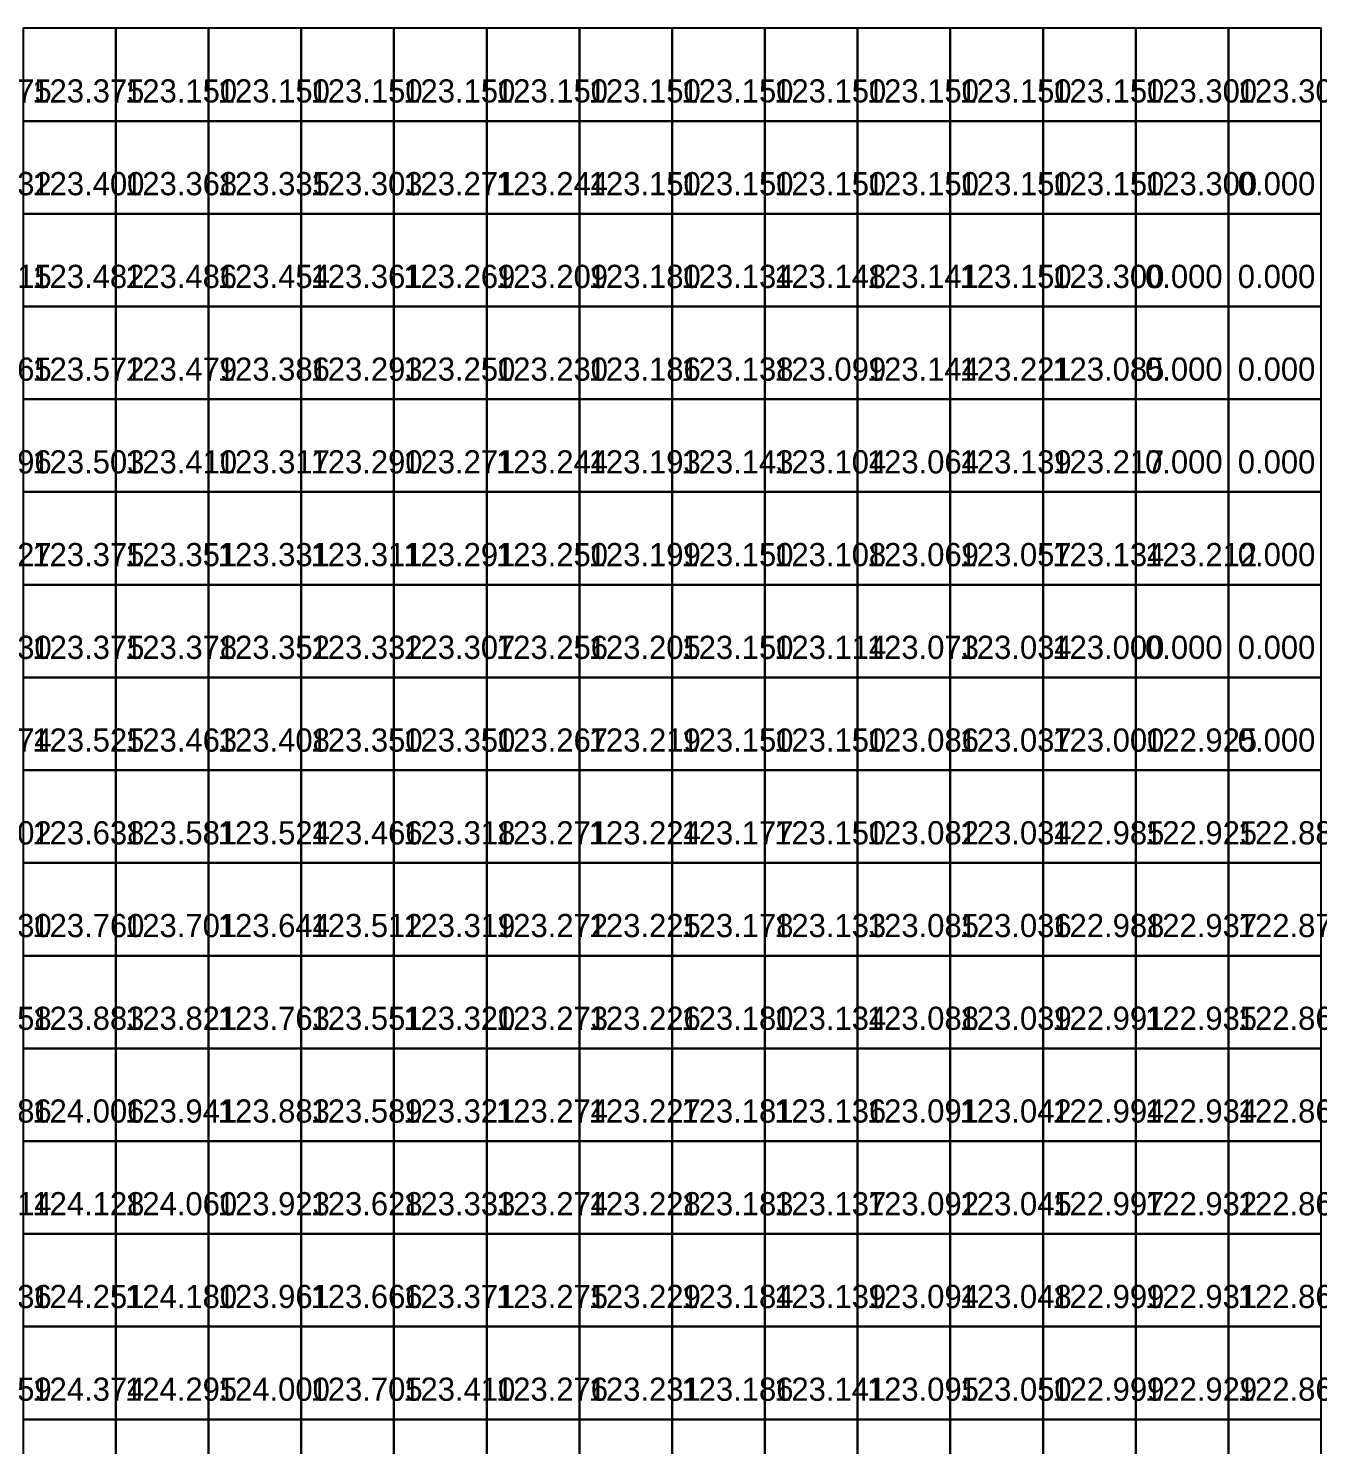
# Model space of a CAD drawing. Header units: metres. Extents: x 287857 to 287978, y 62957 to 63018.
# Drawn here: x 287953.98 to 287967.89, y 63002.56 to 63017.83 of the extents above; entities that cross this region are included whole.
import ezdxf

# ---------------------------------------------------------------- set-up
doc = ezdxf.new("R2010")
doc.units = ezdxf.units.M
for name, color, linetype, true_color in [('ARCH-BARRIER', 7, 'Continuous', 0xf87171), ('ARCH-INTERP', 7, 'Continuous', 0x64748b), ('ARCH-LEVEL-TXT', 7, 'Continuous', 0xa78bfa), ('ARCH-REAL', 7, 'Continuous', 0xa78bfa)]:
    doc.layers.add(name, color=color, linetype=linetype, true_color=true_color)

msp = doc.modelspace()

# ---------------------------------------------------------------- linework, layer by layer
at = {"layer": 'ARCH-BARRIER'}
for points in [[(287966.925, 63011.831, 0), (287967.925, 63011.831, 0), (287967.925, 63012.831, 0), (287966.925, 63012.831, 0), (287966.925, 63011.831, 0)], [(287965.925, 63010.831, 0), (287966.925, 63010.831, 0), (287966.925, 63011.831, 0), (287965.925, 63011.831, 0), (287965.925, 63010.831, 0)], [(287966.925, 63010.831, 0), (287967.925, 63010.831, 0), (287967.925, 63011.831, 0), (287966.925, 63011.831, 0), (287966.925, 63010.831, 0)], [(287966.925, 63009.831, 0), (287967.925, 63009.831, 0), (287967.925, 63010.831, 0), (287966.925, 63010.831, 0), (287966.925, 63009.831, 0)]]:
    msp.add_polyline3d(points, dxfattribs=at)
at = {"layer": 'ARCH-INTERP'}
for points in [[(287953.925, 63016.831, 123.375), (287954.925, 63016.831, 123.375), (287954.925, 63017.831, 123.375), (287953.925, 63017.831, 123.375), (287953.925, 63016.831, 123.375)], [(287954.925, 63016.831, 123.15), (287955.925, 63016.831, 123.15), (287955.925, 63017.831, 123.15), (287954.925, 63017.831, 123.15), (287954.925, 63016.831, 123.15)], [(287956.925, 63016.831, 123.15), (287957.925, 63016.831, 123.15), (287957.925, 63017.831, 123.15), (287956.925, 63017.831, 123.15), (287956.925, 63016.831, 123.15)], [(287957.925, 63016.831, 123.15), (287958.925, 63016.831, 123.15), (287958.925, 63017.831, 123.15), (287957.925, 63017.831, 123.15), (287957.925, 63016.831, 123.15)], [(287958.925, 63016.831, 123.15), (287959.925, 63016.831, 123.15), (287959.925, 63017.831, 123.15), (287958.925, 63017.831, 123.15), (287958.925, 63016.831, 123.15)], [(287961.925, 63016.831, 123.15), (287962.925, 63016.831, 123.15), (287962.925, 63017.831, 123.15), (287961.925, 63017.831, 123.15), (287961.925, 63016.831, 123.15)], [(287962.925, 63016.831, 123.15), (287963.925, 63016.831, 123.15), (287963.925, 63017.831, 123.15), (287962.925, 63017.831, 123.15), (287962.925, 63016.831, 123.15)], [(287963.925, 63016.831, 123.15), (287964.925, 63016.831, 123.15), (287964.925, 63017.831, 123.15), (287963.925, 63017.831, 123.15), (287963.925, 63016.831, 123.15)], [(287964.925, 63016.831, 123.15), (287965.925, 63016.831, 123.15), (287965.925, 63017.831, 123.15), (287964.925, 63017.831, 123.15), (287964.925, 63016.831, 123.15)], [(287965.925, 63016.831, 123.3), (287966.925, 63016.831, 123.3), (287966.925, 63017.831, 123.3), (287965.925, 63017.831, 123.3), (287965.925, 63016.831, 123.3)], [(287966.925, 63016.831, 123.3), (287967.925, 63016.831, 123.3), (287967.925, 63017.831, 123.3), (287966.925, 63017.831, 123.3), (287966.925, 63016.831, 123.3)], [(287953.925, 63015.831, 123.4), (287954.925, 63015.831, 123.4), (287954.925, 63016.831, 123.4), (287953.925, 63016.831, 123.4), (287953.925, 63015.831, 123.4)], [(287954.925, 63015.831, 123.368), (287955.925, 63015.831, 123.368), (287955.925, 63016.831, 123.368), (287954.925, 63016.831, 123.368), (287954.925, 63015.831, 123.368)], [(287955.925, 63015.831, 123.335), (287956.925, 63015.831, 123.335), (287956.925, 63016.831, 123.335), (287955.925, 63016.831, 123.335), (287955.925, 63015.831, 123.335)], [(287956.925, 63015.831, 123.303), (287957.925, 63015.831, 123.303), (287957.925, 63016.831, 123.303), (287956.925, 63016.831, 123.303), (287956.925, 63015.831, 123.303)], [(287957.925, 63015.831, 123.271), (287958.925, 63015.831, 123.271), (287958.925, 63016.831, 123.271), (287957.925, 63016.831, 123.271), (287957.925, 63015.831, 123.271)], [(287958.925, 63015.831, 123.244), (287959.925, 63015.831, 123.244), (287959.925, 63016.831, 123.244), (287958.925, 63016.831, 123.244), (287958.925, 63015.831, 123.244)], [(287961.925, 63015.831, 123.15), (287962.925, 63015.831, 123.15), (287962.925, 63016.831, 123.15), (287961.925, 63016.831, 123.15), (287961.925, 63015.831, 123.15)], [(287962.925, 63015.831, 123.15), (287963.925, 63015.831, 123.15), (287963.925, 63016.831, 123.15), (287962.925, 63016.831, 123.15), (287962.925, 63015.831, 123.15)], [(287963.925, 63015.831, 123.15), (287964.925, 63015.831, 123.15), (287964.925, 63016.831, 123.15), (287963.925, 63016.831, 123.15), (287963.925, 63015.831, 123.15)], [(287964.925, 63015.831, 123.15), (287965.925, 63015.831, 123.15), (287965.925, 63016.831, 123.15), (287964.925, 63016.831, 123.15), (287964.925, 63015.831, 123.15)], [(287965.925, 63015.831, 123.3), (287966.925, 63015.831, 123.3), (287966.925, 63016.831, 123.3), (287965.925, 63016.831, 123.3), (287965.925, 63015.831, 123.3)], [(287966.925, 63015.831, 0), (287967.925, 63015.831, 0), (287967.925, 63016.831, 0), (287966.925, 63016.831, 0), (287966.925, 63015.831, 0)], [(287953.925, 63014.831, 123.482), (287954.925, 63014.831, 123.482), (287954.925, 63015.831, 123.482), (287953.925, 63015.831, 123.482), (287953.925, 63014.831, 123.482)], [(287954.925, 63014.831, 123.486), (287955.925, 63014.831, 123.486), (287955.925, 63015.831, 123.486), (287954.925, 63015.831, 123.486), (287954.925, 63014.831, 123.486)], [(287955.925, 63014.831, 123.454), (287956.925, 63014.831, 123.454), (287956.925, 63015.831, 123.454), (287955.925, 63015.831, 123.454), (287955.925, 63014.831, 123.454)], [(287956.925, 63014.831, 123.361), (287957.925, 63014.831, 123.361), (287957.925, 63015.831, 123.361), (287956.925, 63015.831, 123.361), (287956.925, 63014.831, 123.361)], [(287957.925, 63014.831, 123.269), (287958.925, 63014.831, 123.269), (287958.925, 63015.831, 123.269), (287957.925, 63015.831, 123.269), (287957.925, 63014.831, 123.269)], [(287958.925, 63014.831, 123.209), (287959.925, 63014.831, 123.209), (287959.925, 63015.831, 123.209), (287958.925, 63015.831, 123.209), (287958.925, 63014.831, 123.209)], [(287959.925, 63014.831, 123.18), (287960.925, 63014.831, 123.18), (287960.925, 63015.831, 123.18), (287959.925, 63015.831, 123.18), (287959.925, 63014.831, 123.18)], [(287960.925, 63014.831, 123.134), (287961.925, 63014.831, 123.134), (287961.925, 63015.831, 123.134), (287960.925, 63015.831, 123.134), (287960.925, 63014.831, 123.134)], [(287961.925, 63014.831, 123.148), (287962.925, 63014.831, 123.148), (287962.925, 63015.831, 123.148), (287961.925, 63015.831, 123.148), (287961.925, 63014.831, 123.148)], [(287962.925, 63014.831, 123.141), (287963.925, 63014.831, 123.141), (287963.925, 63015.831, 123.141), (287962.925, 63015.831, 123.141), (287962.925, 63014.831, 123.141)], [(287963.925, 63014.831, 123.15), (287964.925, 63014.831, 123.15), (287964.925, 63015.831, 123.15), (287963.925, 63015.831, 123.15), (287963.925, 63014.831, 123.15)], [(287964.925, 63014.831, 123.3), (287965.925, 63014.831, 123.3), (287965.925, 63015.831, 123.3), (287964.925, 63015.831, 123.3), (287964.925, 63014.831, 123.3)], [(287965.925, 63014.831, 0), (287966.925, 63014.831, 0), (287966.925, 63015.831, 0), (287965.925, 63015.831, 0), (287965.925, 63014.831, 0)], [(287966.925, 63014.831, 0), (287967.925, 63014.831, 0), (287967.925, 63015.831, 0), (287966.925, 63015.831, 0), (287966.925, 63014.831, 0)], [(287953.925, 63013.831, 123.572), (287954.925, 63013.831, 123.572), (287954.925, 63014.831, 123.572), (287953.925, 63014.831, 123.572), (287953.925, 63013.831, 123.572)], [(287954.925, 63013.831, 123.479), (287955.925, 63013.831, 123.479), (287955.925, 63014.831, 123.479), (287954.925, 63014.831, 123.479), (287954.925, 63013.831, 123.479)], [(287955.925, 63013.831, 123.386), (287956.925, 63013.831, 123.386), (287956.925, 63014.831, 123.386), (287955.925, 63014.831, 123.386), (287955.925, 63013.831, 123.386)], [(287956.925, 63013.831, 123.293), (287957.925, 63013.831, 123.293), (287957.925, 63014.831, 123.293), (287956.925, 63014.831, 123.293), (287956.925, 63013.831, 123.293)], [(287957.925, 63013.831, 123.25), (287958.925, 63013.831, 123.25), (287958.925, 63014.831, 123.25), (287957.925, 63014.831, 123.25), (287957.925, 63013.831, 123.25)], [(287958.925, 63013.831, 123.23), (287959.925, 63013.831, 123.23), (287959.925, 63014.831, 123.23), (287958.925, 63014.831, 123.23), (287958.925, 63013.831, 123.23)], [(287959.925, 63013.831, 123.186), (287960.925, 63013.831, 123.186), (287960.925, 63014.831, 123.186), (287959.925, 63014.831, 123.186), (287959.925, 63013.831, 123.186)], [(287960.925, 63013.831, 123.138), (287961.925, 63013.831, 123.138), (287961.925, 63014.831, 123.138), (287960.925, 63014.831, 123.138), (287960.925, 63013.831, 123.138)], [(287961.925, 63013.831, 123.099), (287962.925, 63013.831, 123.099), (287962.925, 63014.831, 123.099), (287961.925, 63014.831, 123.099), (287961.925, 63013.831, 123.099)], [(287962.925, 63013.831, 123.144), (287963.925, 63013.831, 123.144), (287963.925, 63014.831, 123.144), (287962.925, 63014.831, 123.144), (287962.925, 63013.831, 123.144)], [(287963.925, 63013.831, 123.221), (287964.925, 63013.831, 123.221), (287964.925, 63014.831, 123.221), (287963.925, 63014.831, 123.221), (287963.925, 63013.831, 123.221)], [(287964.925, 63013.831, 123.085), (287965.925, 63013.831, 123.085), (287965.925, 63014.831, 123.085), (287964.925, 63014.831, 123.085), (287964.925, 63013.831, 123.085)], [(287965.925, 63013.831, 0), (287966.925, 63013.831, 0), (287966.925, 63014.831, 0), (287965.925, 63014.831, 0), (287965.925, 63013.831, 0)], [(287966.925, 63013.831, 0), (287967.925, 63013.831, 0), (287967.925, 63014.831, 0), (287966.925, 63014.831, 0), (287966.925, 63013.831, 0)], [(287953.925, 63012.831, 123.503), (287954.925, 63012.831, 123.503), (287954.925, 63013.831, 123.503), (287953.925, 63013.831, 123.503), (287953.925, 63012.831, 123.503)], [(287954.925, 63012.831, 123.41), (287955.925, 63012.831, 123.41), (287955.925, 63013.831, 123.41), (287954.925, 63013.831, 123.41), (287954.925, 63012.831, 123.41)], [(287955.925, 63012.831, 123.317), (287956.925, 63012.831, 123.317), (287956.925, 63013.831, 123.317), (287955.925, 63013.831, 123.317), (287955.925, 63012.831, 123.317)], [(287956.925, 63012.831, 123.29), (287957.925, 63012.831, 123.29), (287957.925, 63013.831, 123.29), (287956.925, 63013.831, 123.29), (287956.925, 63012.831, 123.29)], [(287957.925, 63012.831, 123.271), (287958.925, 63012.831, 123.271), (287958.925, 63013.831, 123.271), (287957.925, 63013.831, 123.271), (287957.925, 63012.831, 123.271)], [(287958.925, 63012.831, 123.244), (287959.925, 63012.831, 123.244), (287959.925, 63013.831, 123.244), (287958.925, 63013.831, 123.244), (287958.925, 63012.831, 123.244)], [(287959.925, 63012.831, 123.193), (287960.925, 63012.831, 123.193), (287960.925, 63013.831, 123.193), (287959.925, 63013.831, 123.193), (287959.925, 63012.831, 123.193)], [(287960.925, 63012.831, 123.143), (287961.925, 63012.831, 123.143), (287961.925, 63013.831, 123.143), (287960.925, 63013.831, 123.143), (287960.925, 63012.831, 123.143)], [(287961.925, 63012.831, 123.104), (287962.925, 63012.831, 123.104), (287962.925, 63013.831, 123.104), (287961.925, 63013.831, 123.104), (287961.925, 63012.831, 123.104)], [(287962.925, 63012.831, 123.064), (287963.925, 63012.831, 123.064), (287963.925, 63013.831, 123.064), (287962.925, 63013.831, 123.064), (287962.925, 63012.831, 123.064)], [(287963.925, 63012.831, 123.139), (287964.925, 63012.831, 123.139), (287964.925, 63013.831, 123.139), (287963.925, 63013.831, 123.139), (287963.925, 63012.831, 123.139)], [(287964.925, 63012.831, 123.217), (287965.925, 63012.831, 123.217), (287965.925, 63013.831, 123.217), (287964.925, 63013.831, 123.217), (287964.925, 63012.831, 123.217)], [(287965.925, 63012.831, 0), (287966.925, 63012.831, 0), (287966.925, 63013.831, 0), (287965.925, 63013.831, 0), (287965.925, 63012.831, 0)], [(287966.925, 63012.831, 0), (287967.925, 63012.831, 0), (287967.925, 63013.831, 0), (287966.925, 63013.831, 0), (287966.925, 63012.831, 0)], [(287954.925, 63011.831, 123.351), (287955.925, 63011.831, 123.351), (287955.925, 63012.831, 123.351), (287954.925, 63012.831, 123.351), (287954.925, 63011.831, 123.351)], [(287955.925, 63011.831, 123.331), (287956.925, 63011.831, 123.331), (287956.925, 63012.831, 123.331), (287955.925, 63012.831, 123.331), (287955.925, 63011.831, 123.331)], [(287956.925, 63011.831, 123.311), (287957.925, 63011.831, 123.311), (287957.925, 63012.831, 123.311), (287956.925, 63012.831, 123.311), (287956.925, 63011.831, 123.311)], [(287957.925, 63011.831, 123.291), (287958.925, 63011.831, 123.291), (287958.925, 63012.831, 123.291), (287957.925, 63012.831, 123.291), (287957.925, 63011.831, 123.291)], [(287958.925, 63011.831, 123.25), (287959.925, 63011.831, 123.25), (287959.925, 63012.831, 123.25), (287958.925, 63012.831, 123.25), (287958.925, 63011.831, 123.25)], [(287959.925, 63011.831, 123.199), (287960.925, 63011.831, 123.199), (287960.925, 63012.831, 123.199), (287959.925, 63012.831, 123.199), (287959.925, 63011.831, 123.199)], [(287961.925, 63011.831, 123.108), (287962.925, 63011.831, 123.108), (287962.925, 63012.831, 123.108), (287961.925, 63012.831, 123.108), (287961.925, 63011.831, 123.108)], [(287962.925, 63011.831, 123.069), (287963.925, 63011.831, 123.069), (287963.925, 63012.831, 123.069), (287962.925, 63012.831, 123.069), (287962.925, 63011.831, 123.069)], [(287963.925, 63011.831, 123.057), (287964.925, 63011.831, 123.057), (287964.925, 63012.831, 123.057), (287963.925, 63012.831, 123.057), (287963.925, 63011.831, 123.057)], [(287964.925, 63011.831, 123.134), (287965.925, 63011.831, 123.134), (287965.925, 63012.831, 123.134), (287964.925, 63012.831, 123.134), (287964.925, 63011.831, 123.134)], [(287965.925, 63011.831, 123.212), (287966.925, 63011.831, 123.212), (287966.925, 63012.831, 123.212), (287965.925, 63012.831, 123.212), (287965.925, 63011.831, 123.212)], [(287954.925, 63010.831, 123.378), (287955.925, 63010.831, 123.378), (287955.925, 63011.831, 123.378), (287954.925, 63011.831, 123.378), (287954.925, 63010.831, 123.378)], [(287955.925, 63010.831, 123.352), (287956.925, 63010.831, 123.352), (287956.925, 63011.831, 123.352), (287955.925, 63011.831, 123.352), (287955.925, 63010.831, 123.352)], [(287956.925, 63010.831, 123.332), (287957.925, 63010.831, 123.332), (287957.925, 63011.831, 123.332), (287956.925, 63011.831, 123.332), (287956.925, 63010.831, 123.332)], [(287957.925, 63010.831, 123.307), (287958.925, 63010.831, 123.307), (287958.925, 63011.831, 123.307), (287957.925, 63011.831, 123.307), (287957.925, 63010.831, 123.307)], [(287958.925, 63010.831, 123.256), (287959.925, 63010.831, 123.256), (287959.925, 63011.831, 123.256), (287958.925, 63011.831, 123.256), (287958.925, 63010.831, 123.256)], [(287959.925, 63010.831, 123.205), (287960.925, 63010.831, 123.205), (287960.925, 63011.831, 123.205), (287959.925, 63011.831, 123.205), (287959.925, 63010.831, 123.205)], [(287961.925, 63010.831, 123.114), (287962.925, 63010.831, 123.114), (287962.925, 63011.831, 123.114), (287961.925, 63011.831, 123.114), (287961.925, 63010.831, 123.114)], [(287962.925, 63010.831, 123.073), (287963.925, 63010.831, 123.073), (287963.925, 63011.831, 123.073), (287962.925, 63011.831, 123.073), (287962.925, 63010.831, 123.073)], [(287963.925, 63010.831, 123.034), (287964.925, 63010.831, 123.034), (287964.925, 63011.831, 123.034), (287963.925, 63011.831, 123.034), (287963.925, 63010.831, 123.034)], [(287954.925, 63009.831, 123.463), (287955.925, 63009.831, 123.463), (287955.925, 63010.831, 123.463), (287954.925, 63010.831, 123.463), (287954.925, 63009.831, 123.463)], [(287955.925, 63009.831, 123.408), (287956.925, 63009.831, 123.408), (287956.925, 63010.831, 123.408), (287955.925, 63010.831, 123.408), (287955.925, 63009.831, 123.408)], [(287958.925, 63009.831, 123.267), (287959.925, 63009.831, 123.267), (287959.925, 63010.831, 123.267), (287958.925, 63010.831, 123.267), (287958.925, 63009.831, 123.267)], [(287959.925, 63009.831, 123.219), (287960.925, 63009.831, 123.219), (287960.925, 63010.831, 123.219), (287959.925, 63010.831, 123.219), (287959.925, 63009.831, 123.219)], [(287962.925, 63009.831, 123.086), (287963.925, 63009.831, 123.086), (287963.925, 63010.831, 123.086), (287962.925, 63010.831, 123.086), (287962.925, 63009.831, 123.086)], [(287963.925, 63009.831, 123.037), (287964.925, 63009.831, 123.037), (287964.925, 63010.831, 123.037), (287963.925, 63010.831, 123.037), (287963.925, 63009.831, 123.037)], [(287953.925, 63008.831, 123.638), (287954.925, 63008.831, 123.638), (287954.925, 63009.831, 123.638), (287953.925, 63009.831, 123.638), (287953.925, 63008.831, 123.638)], [(287954.925, 63008.831, 123.581), (287955.925, 63008.831, 123.581), (287955.925, 63009.831, 123.581), (287954.925, 63009.831, 123.581), (287954.925, 63008.831, 123.581)], [(287955.925, 63008.831, 123.524), (287956.925, 63008.831, 123.524), (287956.925, 63009.831, 123.524), (287955.925, 63009.831, 123.524), (287955.925, 63008.831, 123.524)], [(287956.925, 63008.831, 123.466), (287957.925, 63008.831, 123.466), (287957.925, 63009.831, 123.466), (287956.925, 63009.831, 123.466), (287956.925, 63008.831, 123.466)], [(287957.925, 63008.831, 123.318), (287958.925, 63008.831, 123.318), (287958.925, 63009.831, 123.318), (287957.925, 63009.831, 123.318), (287957.925, 63008.831, 123.318)], [(287958.925, 63008.831, 123.271), (287959.925, 63008.831, 123.271), (287959.925, 63009.831, 123.271), (287958.925, 63009.831, 123.271), (287958.925, 63008.831, 123.271)], [(287959.925, 63008.831, 123.224), (287960.925, 63008.831, 123.224), (287960.925, 63009.831, 123.224), (287959.925, 63009.831, 123.224), (287959.925, 63008.831, 123.224)], [(287960.925, 63008.831, 123.177), (287961.925, 63008.831, 123.177), (287961.925, 63009.831, 123.177), (287960.925, 63009.831, 123.177), (287960.925, 63008.831, 123.177)], [(287962.925, 63008.831, 123.082), (287963.925, 63008.831, 123.082), (287963.925, 63009.831, 123.082), (287962.925, 63009.831, 123.082), (287962.925, 63008.831, 123.082)], [(287963.925, 63008.831, 123.034), (287964.925, 63008.831, 123.034), (287964.925, 63009.831, 123.034), (287963.925, 63009.831, 123.034), (287963.925, 63008.831, 123.034)], [(287964.925, 63008.831, 122.985), (287965.925, 63008.831, 122.985), (287965.925, 63009.831, 122.985), (287964.925, 63009.831, 122.985), (287964.925, 63008.831, 122.985)], [(287966.925, 63008.831, 122.887), (287967.925, 63008.831, 122.887), (287967.925, 63009.831, 122.887), (287966.925, 63009.831, 122.887), (287966.925, 63008.831, 122.887)], [(287953.925, 63007.831, 123.76), (287954.925, 63007.831, 123.76), (287954.925, 63008.831, 123.76), (287953.925, 63008.831, 123.76), (287953.925, 63007.831, 123.76)], [(287954.925, 63007.831, 123.701), (287955.925, 63007.831, 123.701), (287955.925, 63008.831, 123.701), (287954.925, 63008.831, 123.701), (287954.925, 63007.831, 123.701)], [(287955.925, 63007.831, 123.644), (287956.925, 63007.831, 123.644), (287956.925, 63008.831, 123.644), (287955.925, 63008.831, 123.644), (287955.925, 63007.831, 123.644)], [(287956.925, 63007.831, 123.512), (287957.925, 63007.831, 123.512), (287957.925, 63008.831, 123.512), (287956.925, 63008.831, 123.512), (287956.925, 63007.831, 123.512)], [(287957.925, 63007.831, 123.319), (287958.925, 63007.831, 123.319), (287958.925, 63008.831, 123.319), (287957.925, 63008.831, 123.319), (287957.925, 63007.831, 123.319)], [(287958.925, 63007.831, 123.272), (287959.925, 63007.831, 123.272), (287959.925, 63008.831, 123.272), (287958.925, 63008.831, 123.272), (287958.925, 63007.831, 123.272)], [(287959.925, 63007.831, 123.225), (287960.925, 63007.831, 123.225), (287960.925, 63008.831, 123.225), (287959.925, 63008.831, 123.225), (287959.925, 63007.831, 123.225)], [(287960.925, 63007.831, 123.178), (287961.925, 63007.831, 123.178), (287961.925, 63008.831, 123.178), (287960.925, 63008.831, 123.178), (287960.925, 63007.831, 123.178)], [(287961.925, 63007.831, 123.133), (287962.925, 63007.831, 123.133), (287962.925, 63008.831, 123.133), (287961.925, 63008.831, 123.133), (287961.925, 63007.831, 123.133)], [(287962.925, 63007.831, 123.085), (287963.925, 63007.831, 123.085), (287963.925, 63008.831, 123.085), (287962.925, 63008.831, 123.085), (287962.925, 63007.831, 123.085)], [(287963.925, 63007.831, 123.036), (287964.925, 63007.831, 123.036), (287964.925, 63008.831, 123.036), (287963.925, 63008.831, 123.036), (287963.925, 63007.831, 123.036)], [(287964.925, 63007.831, 122.988), (287965.925, 63007.831, 122.988), (287965.925, 63008.831, 122.988), (287964.925, 63008.831, 122.988), (287964.925, 63007.831, 122.988)], [(287965.925, 63007.831, 122.937), (287966.925, 63007.831, 122.937), (287966.925, 63008.831, 122.937), (287965.925, 63008.831, 122.937), (287965.925, 63007.831, 122.937)], [(287966.925, 63007.831, 122.877), (287967.925, 63007.831, 122.877), (287967.925, 63008.831, 122.877), (287966.925, 63008.831, 122.877), (287966.925, 63007.831, 122.877)], [(287953.925, 63006.831, 123.883), (287954.925, 63006.831, 123.883), (287954.925, 63007.831, 123.883), (287953.925, 63007.831, 123.883), (287953.925, 63006.831, 123.883)], [(287954.925, 63006.831, 123.821), (287955.925, 63006.831, 123.821), (287955.925, 63007.831, 123.821), (287954.925, 63007.831, 123.821), (287954.925, 63006.831, 123.821)], [(287955.925, 63006.831, 123.763), (287956.925, 63006.831, 123.763), (287956.925, 63007.831, 123.763), (287955.925, 63007.831, 123.763), (287955.925, 63006.831, 123.763)], [(287956.925, 63006.831, 123.551), (287957.925, 63006.831, 123.551), (287957.925, 63007.831, 123.551), (287956.925, 63007.831, 123.551), (287956.925, 63006.831, 123.551)], [(287957.925, 63006.831, 123.32), (287958.925, 63006.831, 123.32), (287958.925, 63007.831, 123.32), (287957.925, 63007.831, 123.32), (287957.925, 63006.831, 123.32)], [(287958.925, 63006.831, 123.273), (287959.925, 63006.831, 123.273), (287959.925, 63007.831, 123.273), (287958.925, 63007.831, 123.273), (287958.925, 63006.831, 123.273)], [(287959.925, 63006.831, 123.226), (287960.925, 63006.831, 123.226), (287960.925, 63007.831, 123.226), (287959.925, 63007.831, 123.226), (287959.925, 63006.831, 123.226)], [(287960.925, 63006.831, 123.18), (287961.925, 63006.831, 123.18), (287961.925, 63007.831, 123.18), (287960.925, 63007.831, 123.18), (287960.925, 63006.831, 123.18)], [(287961.925, 63006.831, 123.134), (287962.925, 63006.831, 123.134), (287962.925, 63007.831, 123.134), (287961.925, 63007.831, 123.134), (287961.925, 63006.831, 123.134)], [(287962.925, 63006.831, 123.088), (287963.925, 63006.831, 123.088), (287963.925, 63007.831, 123.088), (287962.925, 63007.831, 123.088), (287962.925, 63006.831, 123.088)], [(287963.925, 63006.831, 123.039), (287964.925, 63006.831, 123.039), (287964.925, 63007.831, 123.039), (287963.925, 63007.831, 123.039), (287963.925, 63006.831, 123.039)], [(287964.925, 63006.831, 122.991), (287965.925, 63006.831, 122.991), (287965.925, 63007.831, 122.991), (287964.925, 63007.831, 122.991), (287964.925, 63006.831, 122.991)], [(287965.925, 63006.831, 122.935), (287966.925, 63006.831, 122.935), (287966.925, 63007.831, 122.935), (287965.925, 63007.831, 122.935), (287965.925, 63006.831, 122.935)], [(287966.925, 63006.831, 122.867), (287967.925, 63006.831, 122.867), (287967.925, 63007.831, 122.867), (287966.925, 63007.831, 122.867), (287966.925, 63006.831, 122.867)], [(287953.925, 63005.831, 124.006), (287954.925, 63005.831, 124.006), (287954.925, 63006.831, 124.006), (287953.925, 63006.831, 124.006), (287953.925, 63005.831, 124.006)], [(287954.925, 63005.831, 123.941), (287955.925, 63005.831, 123.941), (287955.925, 63006.831, 123.941), (287954.925, 63006.831, 123.941), (287954.925, 63005.831, 123.941)], [(287955.925, 63005.831, 123.883), (287956.925, 63005.831, 123.883), (287956.925, 63006.831, 123.883), (287955.925, 63006.831, 123.883), (287955.925, 63005.831, 123.883)], [(287956.925, 63005.831, 123.589), (287957.925, 63005.831, 123.589), (287957.925, 63006.831, 123.589), (287956.925, 63006.831, 123.589), (287956.925, 63005.831, 123.589)], [(287957.925, 63005.831, 123.321), (287958.925, 63005.831, 123.321), (287958.925, 63006.831, 123.321), (287957.925, 63006.831, 123.321), (287957.925, 63005.831, 123.321)], [(287958.925, 63005.831, 123.274), (287959.925, 63005.831, 123.274), (287959.925, 63006.831, 123.274), (287958.925, 63006.831, 123.274), (287958.925, 63005.831, 123.274)], [(287959.925, 63005.831, 123.227), (287960.925, 63005.831, 123.227), (287960.925, 63006.831, 123.227), (287959.925, 63006.831, 123.227), (287959.925, 63005.831, 123.227)], [(287960.925, 63005.831, 123.181), (287961.925, 63005.831, 123.181), (287961.925, 63006.831, 123.181), (287960.925, 63006.831, 123.181), (287960.925, 63005.831, 123.181)], [(287961.925, 63005.831, 123.136), (287962.925, 63005.831, 123.136), (287962.925, 63006.831, 123.136), (287961.925, 63006.831, 123.136), (287961.925, 63005.831, 123.136)], [(287962.925, 63005.831, 123.091), (287963.925, 63005.831, 123.091), (287963.925, 63006.831, 123.091), (287962.925, 63006.831, 123.091), (287962.925, 63005.831, 123.091)], [(287963.925, 63005.831, 123.042), (287964.925, 63005.831, 123.042), (287964.925, 63006.831, 123.042), (287963.925, 63006.831, 123.042), (287963.925, 63005.831, 123.042)], [(287964.925, 63005.831, 122.994), (287965.925, 63005.831, 122.994), (287965.925, 63006.831, 122.994), (287964.925, 63006.831, 122.994), (287964.925, 63005.831, 122.994)], [(287965.925, 63005.831, 122.934), (287966.925, 63005.831, 122.934), (287966.925, 63006.831, 122.934), (287965.925, 63006.831, 122.934), (287965.925, 63005.831, 122.934)], [(287966.925, 63005.831, 122.864), (287967.925, 63005.831, 122.864), (287967.925, 63006.831, 122.864), (287966.925, 63006.831, 122.864), (287966.925, 63005.831, 122.864)], [(287953.925, 63004.831, 124.128), (287954.925, 63004.831, 124.128), (287954.925, 63005.831, 124.128), (287953.925, 63005.831, 124.128), (287953.925, 63004.831, 124.128)], [(287954.925, 63004.831, 124.06), (287955.925, 63004.831, 124.06), (287955.925, 63005.831, 124.06), (287954.925, 63005.831, 124.06), (287954.925, 63004.831, 124.06)], [(287955.925, 63004.831, 123.923), (287956.925, 63004.831, 123.923), (287956.925, 63005.831, 123.923), (287955.925, 63005.831, 123.923), (287955.925, 63004.831, 123.923)], [(287956.925, 63004.831, 123.628), (287957.925, 63004.831, 123.628), (287957.925, 63005.831, 123.628), (287956.925, 63005.831, 123.628), (287956.925, 63004.831, 123.628)], [(287957.925, 63004.831, 123.333), (287958.925, 63004.831, 123.333), (287958.925, 63005.831, 123.333), (287957.925, 63005.831, 123.333), (287957.925, 63004.831, 123.333)], [(287958.925, 63004.831, 123.274), (287959.925, 63004.831, 123.274), (287959.925, 63005.831, 123.274), (287958.925, 63005.831, 123.274), (287958.925, 63004.831, 123.274)], [(287959.925, 63004.831, 123.228), (287960.925, 63004.831, 123.228), (287960.925, 63005.831, 123.228), (287959.925, 63005.831, 123.228), (287959.925, 63004.831, 123.228)], [(287960.925, 63004.831, 123.183), (287961.925, 63004.831, 123.183), (287961.925, 63005.831, 123.183), (287960.925, 63005.831, 123.183), (287960.925, 63004.831, 123.183)], [(287961.925, 63004.831, 123.137), (287962.925, 63004.831, 123.137), (287962.925, 63005.831, 123.137), (287961.925, 63005.831, 123.137), (287961.925, 63004.831, 123.137)], [(287962.925, 63004.831, 123.092), (287963.925, 63004.831, 123.092), (287963.925, 63005.831, 123.092), (287962.925, 63005.831, 123.092), (287962.925, 63004.831, 123.092)], [(287963.925, 63004.831, 123.045), (287964.925, 63004.831, 123.045), (287964.925, 63005.831, 123.045), (287963.925, 63005.831, 123.045), (287963.925, 63004.831, 123.045)], [(287964.925, 63004.831, 122.997), (287965.925, 63004.831, 122.997), (287965.925, 63005.831, 122.997), (287964.925, 63005.831, 122.997), (287964.925, 63004.831, 122.997)], [(287965.925, 63004.831, 122.932), (287966.925, 63004.831, 122.932), (287966.925, 63005.831, 122.932), (287965.925, 63005.831, 122.932), (287965.925, 63004.831, 122.932)], [(287966.925, 63004.831, 122.863), (287967.925, 63004.831, 122.863), (287967.925, 63005.831, 122.863), (287966.925, 63005.831, 122.863), (287966.925, 63004.831, 122.863)], [(287953.925, 63003.831, 124.251), (287954.925, 63003.831, 124.251), (287954.925, 63004.831, 124.251), (287953.925, 63004.831, 124.251), (287953.925, 63003.831, 124.251)], [(287954.925, 63003.831, 124.18), (287955.925, 63003.831, 124.18), (287955.925, 63004.831, 124.18), (287954.925, 63004.831, 124.18), (287954.925, 63003.831, 124.18)], [(287955.925, 63003.831, 123.961), (287956.925, 63003.831, 123.961), (287956.925, 63004.831, 123.961), (287955.925, 63004.831, 123.961), (287955.925, 63003.831, 123.961)], [(287956.925, 63003.831, 123.666), (287957.925, 63003.831, 123.666), (287957.925, 63004.831, 123.666), (287956.925, 63004.831, 123.666), (287956.925, 63003.831, 123.666)], [(287957.925, 63003.831, 123.371), (287958.925, 63003.831, 123.371), (287958.925, 63004.831, 123.371), (287957.925, 63004.831, 123.371), (287957.925, 63003.831, 123.371)], [(287958.925, 63003.831, 123.275), (287959.925, 63003.831, 123.275), (287959.925, 63004.831, 123.275), (287958.925, 63004.831, 123.275), (287958.925, 63003.831, 123.275)], [(287959.925, 63003.831, 123.229), (287960.925, 63003.831, 123.229), (287960.925, 63004.831, 123.229), (287959.925, 63004.831, 123.229), (287959.925, 63003.831, 123.229)], [(287960.925, 63003.831, 123.184), (287961.925, 63003.831, 123.184), (287961.925, 63004.831, 123.184), (287960.925, 63004.831, 123.184), (287960.925, 63003.831, 123.184)], [(287961.925, 63003.831, 123.139), (287962.925, 63003.831, 123.139), (287962.925, 63004.831, 123.139), (287961.925, 63004.831, 123.139), (287961.925, 63003.831, 123.139)], [(287962.925, 63003.831, 123.094), (287963.925, 63003.831, 123.094), (287963.925, 63004.831, 123.094), (287962.925, 63004.831, 123.094), (287962.925, 63003.831, 123.094)], [(287963.925, 63003.831, 123.048), (287964.925, 63003.831, 123.048), (287964.925, 63004.831, 123.048), (287963.925, 63004.831, 123.048), (287963.925, 63003.831, 123.048)], [(287964.925, 63003.831, 122.999), (287965.925, 63003.831, 122.999), (287965.925, 63004.831, 122.999), (287964.925, 63004.831, 122.999), (287964.925, 63003.831, 122.999)], [(287965.925, 63003.831, 122.931), (287966.925, 63003.831, 122.931), (287966.925, 63004.831, 122.931), (287965.925, 63004.831, 122.931), (287965.925, 63003.831, 122.931)], [(287966.925, 63003.831, 122.861), (287967.925, 63003.831, 122.861), (287967.925, 63004.831, 122.861), (287966.925, 63004.831, 122.861), (287966.925, 63003.831, 122.861)], [(287953.925, 63002.831, 124.374), (287954.925, 63002.831, 124.374), (287954.925, 63003.831, 124.374), (287953.925, 63003.831, 124.374), (287953.925, 63002.831, 124.374)], [(287954.925, 63002.831, 124.295), (287955.925, 63002.831, 124.295), (287955.925, 63003.831, 124.295), (287954.925, 63003.831, 124.295), (287954.925, 63002.831, 124.295)], [(287955.925, 63002.831, 124), (287956.925, 63002.831, 124), (287956.925, 63003.831, 124), (287955.925, 63003.831, 124), (287955.925, 63002.831, 124)], [(287956.925, 63002.831, 123.705), (287957.925, 63002.831, 123.705), (287957.925, 63003.831, 123.705), (287956.925, 63003.831, 123.705), (287956.925, 63002.831, 123.705)], [(287957.925, 63002.831, 123.41), (287958.925, 63002.831, 123.41), (287958.925, 63003.831, 123.41), (287957.925, 63003.831, 123.41), (287957.925, 63002.831, 123.41)], [(287958.925, 63002.831, 123.276), (287959.925, 63002.831, 123.276), (287959.925, 63003.831, 123.276), (287958.925, 63003.831, 123.276), (287958.925, 63002.831, 123.276)], [(287959.925, 63002.831, 123.231), (287960.925, 63002.831, 123.231), (287960.925, 63003.831, 123.231), (287959.925, 63003.831, 123.231), (287959.925, 63002.831, 123.231)], [(287960.925, 63002.831, 123.186), (287961.925, 63002.831, 123.186), (287961.925, 63003.831, 123.186), (287960.925, 63003.831, 123.186), (287960.925, 63002.831, 123.186)], [(287961.925, 63002.831, 123.141), (287962.925, 63002.831, 123.141), (287962.925, 63003.831, 123.141), (287961.925, 63003.831, 123.141), (287961.925, 63002.831, 123.141)], [(287962.925, 63002.831, 123.095), (287963.925, 63002.831, 123.095), (287963.925, 63003.831, 123.095), (287962.925, 63003.831, 123.095), (287962.925, 63002.831, 123.095)], [(287963.925, 63002.831, 123.05), (287964.925, 63002.831, 123.05), (287964.925, 63003.831, 123.05), (287963.925, 63003.831, 123.05), (287963.925, 63002.831, 123.05)], [(287964.925, 63002.831, 122.999), (287965.925, 63002.831, 122.999), (287965.925, 63003.831, 122.999), (287964.925, 63003.831, 122.999), (287964.925, 63002.831, 122.999)], [(287965.925, 63002.831, 122.929), (287966.925, 63002.831, 122.929), (287966.925, 63003.831, 122.929), (287965.925, 63003.831, 122.929), (287965.925, 63002.831, 122.929)], [(287966.925, 63002.831, 122.86), (287967.925, 63002.831, 122.86), (287967.925, 63003.831, 122.86), (287966.925, 63003.831, 122.86), (287966.925, 63002.831, 122.86)], [(287955.925, 63001.831, 124.035), (287956.925, 63001.831, 124.035), (287956.925, 63002.831, 124.035), (287955.925, 63002.831, 124.035), (287955.925, 63001.831, 124.035)], [(287956.925, 63001.831, 123.743), (287957.925, 63001.831, 123.743), (287957.925, 63002.831, 123.743), (287956.925, 63002.831, 123.743), (287956.925, 63001.831, 123.743)], [(287959.925, 63001.831, 123.233), (287960.925, 63001.831, 123.233), (287960.925, 63002.831, 123.233), (287959.925, 63002.831, 123.233), (287959.925, 63001.831, 123.233)], [(287960.925, 63001.831, 123.187), (287961.925, 63001.831, 123.187), (287961.925, 63002.831, 123.187), (287960.925, 63002.831, 123.187), (287960.925, 63001.831, 123.187)], [(287961.925, 63001.831, 123.142), (287962.925, 63001.831, 123.142), (287962.925, 63002.831, 123.142), (287961.925, 63002.831, 123.142), (287961.925, 63001.831, 123.142)], [(287962.925, 63001.831, 123.097), (287963.925, 63001.831, 123.097), (287963.925, 63002.831, 123.097), (287962.925, 63002.831, 123.097), (287962.925, 63001.831, 123.097)], [(287965.925, 63001.831, 122.928), (287966.925, 63001.831, 122.928), (287966.925, 63002.831, 122.928), (287965.925, 63002.831, 122.928), (287965.925, 63001.831, 122.928)], [(287966.925, 63001.831, 122.858), (287967.925, 63001.831, 122.858), (287967.925, 63002.831, 122.858), (287966.925, 63002.831, 122.858), (287966.925, 63001.831, 122.858)]]:
    msp.add_polyline3d(points, dxfattribs=at)
at = {"layer": 'ARCH-REAL'}
for points in [[(287955.925, 63016.831, 123.15), (287956.925, 63016.831, 123.15), (287956.925, 63017.831, 123.15), (287955.925, 63017.831, 123.15), (287955.925, 63016.831, 123.15)], [(287959.925, 63016.831, 123.15), (287960.925, 63016.831, 123.15), (287960.925, 63017.831, 123.15), (287959.925, 63017.831, 123.15), (287959.925, 63016.831, 123.15)], [(287960.925, 63016.831, 123.15), (287961.925, 63016.831, 123.15), (287961.925, 63017.831, 123.15), (287960.925, 63017.831, 123.15), (287960.925, 63016.831, 123.15)], [(287959.925, 63015.831, 123.15), (287960.925, 63015.831, 123.15), (287960.925, 63016.831, 123.15), (287959.925, 63016.831, 123.15), (287959.925, 63015.831, 123.15)], [(287960.925, 63015.831, 123.15), (287961.925, 63015.831, 123.15), (287961.925, 63016.831, 123.15), (287960.925, 63016.831, 123.15), (287960.925, 63015.831, 123.15)], [(287953.925, 63011.831, 123.375), (287954.925, 63011.831, 123.375), (287954.925, 63012.831, 123.375), (287953.925, 63012.831, 123.375), (287953.925, 63011.831, 123.375)], [(287960.925, 63011.831, 123.15), (287961.925, 63011.831, 123.15), (287961.925, 63012.831, 123.15), (287960.925, 63012.831, 123.15), (287960.925, 63011.831, 123.15)], [(287953.925, 63010.831, 123.375), (287954.925, 63010.831, 123.375), (287954.925, 63011.831, 123.375), (287953.925, 63011.831, 123.375), (287953.925, 63010.831, 123.375)], [(287960.925, 63010.831, 123.15), (287961.925, 63010.831, 123.15), (287961.925, 63011.831, 123.15), (287960.925, 63011.831, 123.15), (287960.925, 63010.831, 123.15)], [(287964.925, 63010.831, 123), (287965.925, 63010.831, 123), (287965.925, 63011.831, 123), (287964.925, 63011.831, 123), (287964.925, 63010.831, 123)], [(287953.925, 63009.831, 123.525), (287954.925, 63009.831, 123.525), (287954.925, 63010.831, 123.525), (287953.925, 63010.831, 123.525), (287953.925, 63009.831, 123.525)], [(287956.925, 63009.831, 123.35), (287957.925, 63009.831, 123.35), (287957.925, 63010.831, 123.35), (287956.925, 63010.831, 123.35), (287956.925, 63009.831, 123.35)], [(287957.925, 63009.831, 123.35), (287958.925, 63009.831, 123.35), (287958.925, 63010.831, 123.35), (287957.925, 63010.831, 123.35), (287957.925, 63009.831, 123.35)], [(287960.925, 63009.831, 123.15), (287961.925, 63009.831, 123.15), (287961.925, 63010.831, 123.15), (287960.925, 63010.831, 123.15), (287960.925, 63009.831, 123.15)], [(287961.925, 63009.831, 123.15), (287962.925, 63009.831, 123.15), (287962.925, 63010.831, 123.15), (287961.925, 63010.831, 123.15), (287961.925, 63009.831, 123.15)], [(287964.925, 63009.831, 123), (287965.925, 63009.831, 123), (287965.925, 63010.831, 123), (287964.925, 63010.831, 123), (287964.925, 63009.831, 123)], [(287965.925, 63009.831, 122.925), (287966.925, 63009.831, 122.925), (287966.925, 63010.831, 122.925), (287965.925, 63010.831, 122.925), (287965.925, 63009.831, 122.925)], [(287961.925, 63008.831, 123.15), (287962.925, 63008.831, 123.15), (287962.925, 63009.831, 123.15), (287961.925, 63009.831, 123.15), (287961.925, 63008.831, 123.15)], [(287965.925, 63008.831, 122.925), (287966.925, 63008.831, 122.925), (287966.925, 63009.831, 122.925), (287965.925, 63009.831, 122.925), (287965.925, 63008.831, 122.925)], [(287953.925, 63001.831, 124.425), (287954.925, 63001.831, 124.425), (287954.925, 63002.831, 124.425), (287953.925, 63002.831, 124.425), (287953.925, 63001.831, 124.425)], [(287954.925, 63001.831, 124.425), (287955.925, 63001.831, 124.425), (287955.925, 63002.831, 124.425), (287954.925, 63002.831, 124.425), (287954.925, 63001.831, 124.425)], [(287957.925, 63001.831, 123.3), (287958.925, 63001.831, 123.3), (287958.925, 63002.831, 123.3), (287957.925, 63002.831, 123.3), (287957.925, 63001.831, 123.3)], [(287958.925, 63001.831, 123.3), (287959.925, 63001.831, 123.3), (287959.925, 63002.831, 123.3), (287958.925, 63002.831, 123.3), (287958.925, 63001.831, 123.3)], [(287963.925, 63001.831, 123.025), (287964.925, 63001.831, 123.025), (287964.925, 63002.831, 123.025), (287963.925, 63002.831, 123.025), (287963.925, 63001.831, 123.025)], [(287964.925, 63001.831, 123.025), (287965.925, 63001.831, 123.025), (287965.925, 63002.831, 123.025), (287964.925, 63002.831, 123.025), (287964.925, 63001.831, 123.025)]]:
    msp.add_polyline3d(points, dxfattribs=at)

# ---------------------------------------------------------------- texts
at = {"layer": 'ARCH-LEVEL-TXT'}
for s, p in [('123.375', (287953.025, 63017.031, 123.375)), ('123.375', (287954.025, 63017.031, 123.375)), ('123.150', (287955.025, 63017.031, 123.15)), ('123.150', (287956.025, 63017.031, 123.15)), ('123.150', (287957.025, 63017.031, 123.15)), ('123.150', (287958.025, 63017.031, 123.15)), ('123.150', (287959.025, 63017.031, 123.15)), ('123.150', (287960.025, 63017.031, 123.15)), ('123.150', (287961.025, 63017.031, 123.15)), ('123.150', (287962.025, 63017.031, 123.15)), ('123.150', (287963.025, 63017.031, 123.15)), ('123.150', (287964.025, 63017.031, 123.15)), ('123.150', (287965.025, 63017.031, 123.15)), ('123.300', (287966.025, 63017.031, 123.3)), ('123.300', (287967.025, 63017.031, 123.3)), ('123.432', (287953.025, 63016.031, 123.432)), ('123.400', (287954.025, 63016.031, 123.4)), ('123.368', (287955.025, 63016.031, 123.368)), ('123.335', (287956.025, 63016.031, 123.335)), ('123.303', (287957.025, 63016.031, 123.303)), ('123.271', (287958.025, 63016.031, 123.271)), ('123.244', (287959.025, 63016.031, 123.244)), ('123.150', (287960.025, 63016.031, 123.15)), ('123.150', (287961.025, 63016.031, 123.15)), ('123.150', (287962.025, 63016.031, 123.15)), ('123.150', (287963.025, 63016.031, 123.15)), ('123.150', (287964.025, 63016.031, 123.15)), ('123.150', (287965.025, 63016.031, 123.15)), ('123.300', (287966.025, 63016.031, 123.3)), ('0.000', (287967.025, 63016.031)), ('123.515', (287953.025, 63015.031, 123.515)), ('123.482', (287954.025, 63015.031, 123.482)), ('123.486', (287955.025, 63015.031, 123.486)), ('123.454', (287956.025, 63015.031, 123.454)), ('123.361', (287957.025, 63015.031, 123.361)), ('123.269', (287958.025, 63015.031, 123.269)), ('123.209', (287959.025, 63015.031, 123.209)), ('123.180', (287960.025, 63015.031, 123.18)), ('123.134', (287961.025, 63015.031, 123.134)), ('123.148', (287962.025, 63015.031, 123.148)), ('123.141', (287963.025, 63015.031, 123.141)), ('123.150', (287964.025, 63015.031, 123.15)), ('123.300', (287965.025, 63015.031, 123.3)), ('0.000', (287966.025, 63015.031)), ('0.000', (287967.025, 63015.031)), ('123.665', (287953.025, 63014.031, 123.665)), ('123.572', (287954.025, 63014.031, 123.572)), ('123.479', (287955.025, 63014.031, 123.479)), ('123.386', (287956.025, 63014.031, 123.386)), ('123.293', (287957.025, 63014.031, 123.293)), ('123.250', (287958.025, 63014.031, 123.25)), ('123.230', (287959.025, 63014.031, 123.23)), ('123.186', (287960.025, 63014.031, 123.186)), ('123.138', (287961.025, 63014.031, 123.138)), ('123.099', (287962.025, 63014.031, 123.099)), ('123.144', (287963.025, 63014.031, 123.144)), ('123.221', (287964.025, 63014.031, 123.221)), ('123.085', (287965.025, 63014.031, 123.085)), ('0.000', (287966.025, 63014.031)), ('0.000', (287967.025, 63014.031)), ('123.596', (287953.025, 63013.031, 123.596)), ('123.503', (287954.025, 63013.031, 123.503)), ('123.410', (287955.025, 63013.031, 123.41)), ('123.317', (287956.025, 63013.031, 123.317)), ('123.290', (287957.025, 63013.031, 123.29)), ('123.271', (287958.025, 63013.031, 123.271)), ('123.244', (287959.025, 63013.031, 123.244)), ('123.193', (287960.025, 63013.031, 123.193)), ('123.143', (287961.025, 63013.031, 123.143)), ('123.104', (287962.025, 63013.031, 123.104)), ('123.064', (287963.025, 63013.031, 123.064)), ('123.139', (287964.025, 63013.031, 123.139)), ('123.217', (287965.025, 63013.031, 123.217)), ('0.000', (287966.025, 63013.031)), ('0.000', (287967.025, 63013.031)), ('123.527', (287953.025, 63012.031, 123.527)), ('123.375', (287954.025, 63012.031, 123.375)), ('123.351', (287955.025, 63012.031, 123.351)), ('123.331', (287956.025, 63012.031, 123.331)), ('123.311', (287957.025, 63012.031, 123.311)), ('123.291', (287958.025, 63012.031, 123.291)), ('123.250', (287959.025, 63012.031, 123.25)), ('123.199', (287960.025, 63012.031, 123.199)), ('123.150', (287961.025, 63012.031, 123.15)), ('123.108', (287962.025, 63012.031, 123.108)), ('123.069', (287963.025, 63012.031, 123.069)), ('123.057', (287964.025, 63012.031, 123.057)), ('123.134', (287965.025, 63012.031, 123.134)), ('123.212', (287966.025, 63012.031, 123.212)), ('0.000', (287967.025, 63012.031)), ('123.530', (287953.025, 63011.031, 123.53)), ('123.375', (287954.025, 63011.031, 123.375)), ('123.378', (287955.025, 63011.031, 123.378)), ('123.352', (287956.025, 63011.031, 123.352)), ('123.332', (287957.025, 63011.031, 123.332)), ('123.307', (287958.025, 63011.031, 123.307)), ('123.256', (287959.025, 63011.031, 123.256)), ('123.205', (287960.025, 63011.031, 123.205)), ('123.150', (287961.025, 63011.031, 123.15)), ('123.114', (287962.025, 63011.031, 123.114)), ('123.073', (287963.025, 63011.031, 123.073)), ('123.034', (287964.025, 63011.031, 123.034)), ('123.000', (287965.025, 63011.031, 123)), ('0.000', (287966.025, 63011.031)), ('0.000', (287967.025, 63011.031)), ('123.574', (287953.025, 63010.031, 123.574)), ('123.525', (287954.025, 63010.031, 123.525)), ('123.463', (287955.025, 63010.031, 123.463)), ('123.408', (287956.025, 63010.031, 123.408)), ('123.350', (287957.025, 63010.031, 123.35)), ('123.350', (287958.025, 63010.031, 123.35)), ('123.267', (287959.025, 63010.031, 123.267)), ('123.219', (287960.025, 63010.031, 123.219)), ('123.150', (287961.025, 63010.031, 123.15)), ('123.150', (287962.025, 63010.031, 123.15)), ('123.086', (287963.025, 63010.031, 123.086)), ('123.037', (287964.025, 63010.031, 123.037)), ('123.000', (287965.025, 63010.031, 123)), ('122.925', (287966.025, 63010.031, 122.925)), ('0.000', (287967.025, 63010.031)), ('123.702', (287953.025, 63009.031, 123.702)), ('123.638', (287954.025, 63009.031, 123.638)), ('123.581', (287955.025, 63009.031, 123.581)), ('123.524', (287956.025, 63009.031, 123.524)), ('123.466', (287957.025, 63009.031, 123.466)), ('123.318', (287958.025, 63009.031, 123.318)), ('123.271', (287959.025, 63009.031, 123.271)), ('123.224', (287960.025, 63009.031, 123.224)), ('123.177', (287961.025, 63009.031, 123.177)), ('123.150', (287962.025, 63009.031, 123.15)), ('123.082', (287963.025, 63009.031, 123.082)), ('123.034', (287964.025, 63009.031, 123.034)), ('122.985', (287965.025, 63009.031, 122.985)), ('122.925', (287966.025, 63009.031, 122.925)), ('122.887', (287967.025, 63009.031, 122.887)), ('123.830', (287953.025, 63008.031, 123.83)), ('123.760', (287954.025, 63008.031, 123.76)), ('123.701', (287955.025, 63008.031, 123.701)), ('123.644', (287956.025, 63008.031, 123.644)), ('123.512', (287957.025, 63008.031, 123.512)), ('123.319', (287958.025, 63008.031, 123.319)), ('123.272', (287959.025, 63008.031, 123.272)), ('123.225', (287960.025, 63008.031, 123.225)), ('123.178', (287961.025, 63008.031, 123.178)), ('123.133', (287962.025, 63008.031, 123.133)), ('123.085', (287963.025, 63008.031, 123.085)), ('123.036', (287964.025, 63008.031, 123.036)), ('122.988', (287965.025, 63008.031, 122.988)), ('122.937', (287966.025, 63008.031, 122.937)), ('122.877', (287967.025, 63008.031, 122.877)), ('123.958', (287953.025, 63007.031, 123.958)), ('123.883', (287954.025, 63007.031, 123.883)), ('123.821', (287955.025, 63007.031, 123.821)), ('123.763', (287956.025, 63007.031, 123.763)), ('123.551', (287957.025, 63007.031, 123.551)), ('123.320', (287958.025, 63007.031, 123.32)), ('123.273', (287959.025, 63007.031, 123.273)), ('123.226', (287960.025, 63007.031, 123.226)), ('123.180', (287961.025, 63007.031, 123.18)), ('123.134', (287962.025, 63007.031, 123.134)), ('123.088', (287963.025, 63007.031, 123.088)), ('123.039', (287964.025, 63007.031, 123.039)), ('122.991', (287965.025, 63007.031, 122.991)), ('122.935', (287966.025, 63007.031, 122.935)), ('122.867', (287967.025, 63007.031, 122.867)), ('124.086', (287953.025, 63006.031, 124.086)), ('124.006', (287954.025, 63006.031, 124.006)), ('123.941', (287955.025, 63006.031, 123.941)), ('123.883', (287956.025, 63006.031, 123.883)), ('123.589', (287957.025, 63006.031, 123.589)), ('123.321', (287958.025, 63006.031, 123.321)), ('123.274', (287959.025, 63006.031, 123.274)), ('123.227', (287960.025, 63006.031, 123.227)), ('123.181', (287961.025, 63006.031, 123.181)), ('123.136', (287962.025, 63006.031, 123.136)), ('123.091', (287963.025, 63006.031, 123.091)), ('123.042', (287964.025, 63006.031, 123.042)), ('122.994', (287965.025, 63006.031, 122.994)), ('122.934', (287966.025, 63006.031, 122.934)), ('122.864', (287967.025, 63006.031, 122.864)), ('124.214', (287953.025, 63005.031, 124.214)), ('124.128', (287954.025, 63005.031, 124.128)), ('124.060', (287955.025, 63005.031, 124.06)), ('123.923', (287956.025, 63005.031, 123.923)), ('123.628', (287957.025, 63005.031, 123.628)), ('123.333', (287958.025, 63005.031, 123.333)), ('123.274', (287959.025, 63005.031, 123.274)), ('123.228', (287960.025, 63005.031, 123.228)), ('123.183', (287961.025, 63005.031, 123.183)), ('123.137', (287962.025, 63005.031, 123.137)), ('123.092', (287963.025, 63005.031, 123.092)), ('123.045', (287964.025, 63005.031, 123.045)), ('122.997', (287965.025, 63005.031, 122.997)), ('122.932', (287966.025, 63005.031, 122.932)), ('122.863', (287967.025, 63005.031, 122.863)), ('124.336', (287953.025, 63004.031, 124.336)), ('124.251', (287954.025, 63004.031, 124.251)), ('124.180', (287955.025, 63004.031, 124.18)), ('123.961', (287956.025, 63004.031, 123.961)), ('123.666', (287957.025, 63004.031, 123.666)), ('123.371', (287958.025, 63004.031, 123.371)), ('123.275', (287959.025, 63004.031, 123.275)), ('123.229', (287960.025, 63004.031, 123.229)), ('123.184', (287961.025, 63004.031, 123.184)), ('123.139', (287962.025, 63004.031, 123.139)), ('123.094', (287963.025, 63004.031, 123.094)), ('123.048', (287964.025, 63004.031, 123.048)), ('122.999', (287965.025, 63004.031, 122.999)), ('122.931', (287966.025, 63004.031, 122.931)), ('122.861', (287967.025, 63004.031, 122.861)), ('124.459', (287953.025, 63003.031, 124.459)), ('124.374', (287954.025, 63003.031, 124.374)), ('124.295', (287955.025, 63003.031, 124.295)), ('124.000', (287956.025, 63003.031, 124)), ('123.705', (287957.025, 63003.031, 123.705)), ('123.410', (287958.025, 63003.031, 123.41)), ('123.276', (287959.025, 63003.031, 123.276)), ('123.231', (287960.025, 63003.031, 123.231)), ('123.186', (287961.025, 63003.031, 123.186)), ('123.141', (287962.025, 63003.031, 123.141)), ('123.095', (287963.025, 63003.031, 123.095)), ('123.050', (287964.025, 63003.031, 123.05)), ('122.999', (287965.025, 63003.031, 122.999)), ('122.929', (287966.025, 63003.031, 122.929)), ('122.860', (287967.025, 63003.031, 122.86))]:
    msp.add_text(s, height=0.25, dxfattribs=at).set_placement(p)

doc.saveas('drawing.dxf')
